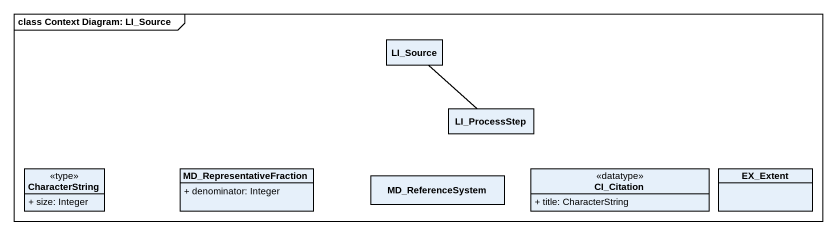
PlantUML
@startuml
mainframe class Context Diagram: LI_Source
hide circle
hide empty members
skinparam classAttributeIconSize 0
class LI_Source
class LI_ProcessStep
class CharacterString <<type>> {
  + size: Integer
}
class MD_RepresentativeFraction {
  + denominator: Integer
}
class MD_ReferenceSystem
class CI_Citation <<datatype>> {
  + title: CharacterString
}
class EX_Extent
LI_Source -- LI_ProcessStep
@enduml
